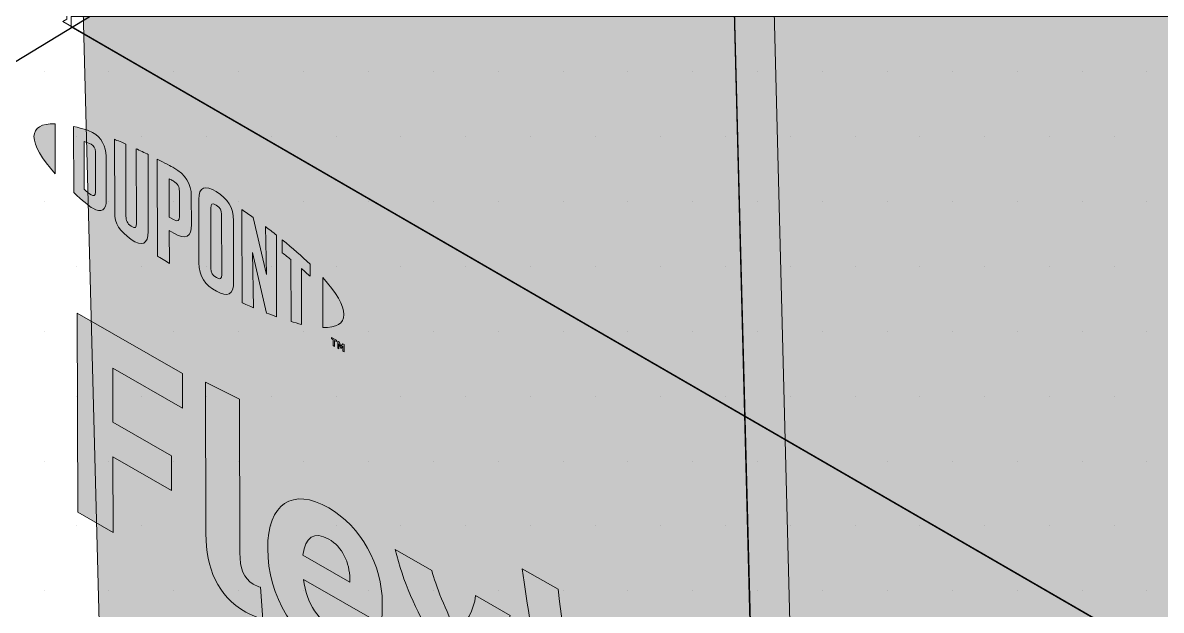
# Model space of a CAD drawing. Extents: x -1328 to 5679, y -4611 to 1603.
# Drawn here: x 753.29 to 776.98, y 944.32 to 956.55 of the extents above; entities that cross this region are included whole.
import ezdxf

# ---------------------------------------------------------------- set-up
doc = ezdxf.new("R2010")
doc.units = 0
doc.header["$MEASUREMENT"] = 0
doc.linetypes.add('AI-Linetype-52', pattern=[15, 9, -6])
for name, color, linetype, lineweight in [('.ATI-HATCH', 7, 'Continuous', 0), ('G-ANNO-TTLB', 7, 'Continuous', 0), ('TYVEK', 7, 'Continuous', 0)]:
    doc.layers.add(name, color=color, linetype=linetype, lineweight=lineweight)

# ---------------------------------------------------------------- blocks, each defined once
blk = doc.blocks.new('Block_94')
at = {"layer": 'TYVEK', "true_color": 0x003b71, "transparency": 33554687}
h = blk.add_hatch(color=156, dxfattribs=at)
h.dxf.hatch_style = 2
edge = h.paths.add_edge_path()
edge.add_spline(control_points=[(754.432, 946.363), (754.432, 946.363), (754.422, 950.504), (754.422, 950.504), (754.422, 950.504), (756.608, 949.249), (756.608, 949.249), (756.608, 949.249), (756.61, 948.528), (756.61, 948.528), (756.61, 948.528), (755.158, 949.361), (755.158, 949.361), (755.158, 949.361), (755.16, 948.237), (755.16, 948.237), (755.16, 948.237), (756.381, 947.536), (756.381, 947.536), (756.381, 947.536), (756.383, 946.815), (756.383, 946.815), (756.383, 946.815), (755.162, 947.516), (755.162, 947.516), (755.162, 947.516), (755.166, 945.942), (755.166, 945.942), (755.166, 945.942), (754.432, 946.363), (754.432, 946.363)], knot_values=[0, 0, 0, 0, 1, 1, 1, 2, 2, 2, 3, 3, 3, 4, 4, 4, 5, 5, 5, 6, 6, 6, 7, 7, 7, 8, 8, 8, 9, 9, 9, 10, 10, 10, 10], degree=3, periodic=0)
h = blk.add_hatch(color=156, dxfattribs=at)
h.dxf.hatch_style = 2
edge = h.paths.add_edge_path()
edge.add_spline(control_points=[(757.805, 945.52), (757.806, 945.2), (757.878, 944.987), (758.084, 944.87), (758.135, 944.84), (758.186, 944.817), (758.232, 944.802), (758.232, 944.802), (758.285, 944.128), (758.285, 944.128), (758.188, 944.16), (758.029, 944.228), (757.926, 944.287), (757.336, 944.625), (757.099, 945.204), (757.097, 945.914), (757.097, 945.914), (757.09, 949.073), (757.09, 949.073), (757.09, 949.073), (757.798, 948.714), (757.798, 948.714), (757.798, 948.714), (757.805, 945.52), (757.805, 945.52)], knot_values=[0, 0, 0, 0, 1, 1, 1, 2, 2, 2, 3, 3, 3, 4, 4, 4, 5, 5, 5, 6, 6, 6, 7, 7, 7, 8, 8, 8, 8], degree=3, periodic=0)
h = blk.add_hatch(color=156, dxfattribs=at)
h.dxf.hatch_style = 2
edge = h.paths.add_edge_path()
edge.add_spline(control_points=[(759.117, 945.47), (759.117, 945.47), (760.092, 944.91), (760.092, 944.91), (760.092, 944.91), (760.092, 944.981), (760.092, 944.981), (760.091, 945.312), (759.936, 945.643), (759.654, 945.805), (759.357, 945.976), (759.162, 945.845), (759.117, 945.47)], knot_values=[0, 0, 0, 0, 1, 1, 1, 2, 2, 2, 3, 3, 3, 4, 4, 4, 4], degree=3, periodic=0)
edge = h.paths.add_edge_path()
edge.add_spline(control_points=[(760.676, 942.909), (760.45, 942.92), (760.117, 943.029), (759.778, 943.223), (758.952, 943.697), (758.386, 944.625), (758.384, 945.607), (758.382, 946.547), (758.898, 946.889), (759.653, 946.456), (760.325, 946.07), (760.767, 945.267), (760.769, 944.474), (760.769, 944.296), (760.76, 944.149), (760.75, 944.036), (760.75, 944.036), (759.128, 944.967), (759.128, 944.967), (759.196, 944.455), (759.438, 944.104), (759.848, 943.868), (760.1, 943.724), (760.341, 943.651), (760.561, 943.63), (760.561, 943.63), (760.676, 942.909), (760.676, 942.909)], knot_values=[0, 0, 0, 0, 1, 1, 1, 2, 2, 2, 3, 3, 3, 4, 4, 4, 5, 5, 5, 6, 6, 6, 7, 7, 7, 8, 8, 8, 9, 9, 9, 9], degree=3, periodic=0)
h = blk.add_hatch(color=156, dxfattribs=at)
h.dxf.hatch_style = 2
edge = h.paths.add_edge_path()
edge.add_spline(control_points=[(761.816, 943.707), (761.471, 944.343), (761.198, 944.907), (761.038, 945.59), (761.038, 945.59), (761.802, 945.151), (761.802, 945.151), (761.87, 944.846), (762.096, 944.314), (762.323, 943.848), (762.512, 944.064), (762.675, 944.319), (762.71, 944.63), (762.71, 944.63), (763.428, 944.217), (763.428, 944.217), (763.297, 943.679), (763.072, 943.376), (762.688, 943.142), (763.059, 942.45), (763.311, 941.892), (763.523, 941.144), (763.523, 941.144), (762.759, 941.583), (762.759, 941.583), (762.65, 941.976), (762.393, 942.567), (762.176, 943.016), (761.982, 942.803), (761.798, 942.554), (761.727, 942.175), (761.727, 942.175), (761.04, 942.57), (761.04, 942.57), (761.167, 943.111), (761.407, 943.446), (761.816, 943.707)], knot_values=[0, 0, 0, 0, 1, 1, 1, 2, 2, 2, 3, 3, 3, 4, 4, 4, 5, 5, 5, 6, 6, 6, 7, 7, 7, 8, 8, 8, 9, 9, 9, 10, 10, 10, 11, 11, 11, 12, 12, 12, 12], degree=3, periodic=0)
h = blk.add_hatch(color=156, dxfattribs=at)
h.dxf.hatch_style = 2
edge = h.paths.add_edge_path()
edge.add_spline(control_points=[(767.817, 942.814), (767.817, 942.814), (768.566, 942.384), (768.566, 942.384), (768.375, 941.118), (768.04, 939.685), (767.607, 938.8), (767.607, 938.8), (766.801, 939.262), (766.801, 939.262), (766.548, 940.146), (766.32, 941.145), (766.128, 942.224), (765.935, 941.366), (765.717, 940.623), (765.462, 940.031), (765.462, 940.031), (764.657, 940.493), (764.657, 940.493), (764.244, 941.865), (763.875, 943.701), (763.682, 945.188), (763.682, 945.188), (764.426, 944.761), (764.426, 944.761), (764.588, 943.421), (764.879, 941.854), (765.091, 941.042), (765.31, 941.607), (765.65, 942.77), (765.796, 943.974), (765.796, 943.974), (766.453, 943.597), (766.453, 943.597), (766.61, 942.22), (766.946, 940.668), (767.174, 939.846), (767.377, 940.42), (767.666, 941.654), (767.817, 942.814)], knot_values=[0, 0, 0, 0, 1, 1, 1, 2, 2, 2, 3, 3, 3, 4, 4, 4, 5, 5, 5, 6, 6, 6, 7, 7, 7, 8, 8, 8, 9, 9, 9, 10, 10, 10, 11, 11, 11, 12, 12, 12, 13, 13, 13, 13], degree=3, periodic=0)
at = {"layer": 'TYVEK'}
for points, knots in [([(754.432, 946.363), (754.432, 946.363), (754.422, 950.504), (754.422, 950.504), (754.422, 950.504), (756.608, 949.249), (756.608, 949.249), (756.608, 949.249), (756.61, 948.528), (756.61, 948.528), (756.61, 948.528), (755.158, 949.361), (755.158, 949.361), (755.158, 949.361), (755.16, 948.237), (755.16, 948.237), (755.16, 948.237), (756.381, 947.536), (756.381, 947.536), (756.381, 947.536), (756.383, 946.815), (756.383, 946.815), (756.383, 946.815), (755.162, 947.516), (755.162, 947.516), (755.162, 947.516), (755.166, 945.942), (755.166, 945.942), (755.166, 945.942), (754.432, 946.363), (754.432, 946.363)], [0, 0, 0, 0, 1, 1, 1, 2, 2, 2, 3, 3, 3, 4, 4, 4, 5, 5, 5, 6, 6, 6, 7, 7, 7, 8, 8, 8, 9, 9, 9, 10, 10, 10, 10]), ([(757.805, 945.52), (757.806, 945.2), (757.878, 944.987), (758.084, 944.87), (758.135, 944.84), (758.186, 944.817), (758.232, 944.802), (758.232, 944.802), (758.285, 944.128), (758.285, 944.128), (758.188, 944.16), (758.029, 944.228), (757.926, 944.287), (757.336, 944.625), (757.099, 945.204), (757.097, 945.914), (757.097, 945.914), (757.09, 949.073), (757.09, 949.073), (757.09, 949.073), (757.798, 948.714), (757.798, 948.714), (757.798, 948.714), (757.805, 945.52), (757.805, 945.52)], [0, 0, 0, 0, 1, 1, 1, 2, 2, 2, 3, 3, 3, 4, 4, 4, 5, 5, 5, 6, 6, 6, 7, 7, 7, 8, 8, 8, 8]), ([(760.676, 942.909), (760.45, 942.92), (760.117, 943.029), (759.778, 943.223), (758.952, 943.697), (758.386, 944.625), (758.384, 945.607), (758.382, 946.547), (758.898, 946.889), (759.653, 946.456), (760.325, 946.07), (760.767, 945.267), (760.769, 944.474), (760.769, 944.296), (760.76, 944.149), (760.75, 944.036), (760.75, 944.036), (759.128, 944.967), (759.128, 944.967), (759.196, 944.455), (759.438, 944.104), (759.848, 943.868), (760.1, 943.724), (760.341, 943.651), (760.561, 943.63), (760.561, 943.63), (760.676, 942.909), (760.676, 942.909)], [0, 0, 0, 0, 1, 1, 1, 2, 2, 2, 3, 3, 3, 4, 4, 4, 5, 5, 5, 6, 6, 6, 7, 7, 7, 8, 8, 8, 9, 9, 9, 9]), ([(759.117, 945.47), (759.117, 945.47), (760.092, 944.91), (760.092, 944.91), (760.092, 944.91), (760.092, 944.981), (760.092, 944.981), (760.091, 945.312), (759.936, 945.643), (759.654, 945.805), (759.357, 945.976), (759.162, 945.845), (759.117, 945.47)], [0, 0, 0, 0, 1, 1, 1, 2, 2, 2, 3, 3, 3, 4, 4, 4, 4]), ([(761.816, 943.707), (761.471, 944.343), (761.198, 944.907), (761.038, 945.59), (761.038, 945.59), (761.802, 945.151), (761.802, 945.151), (761.87, 944.846), (762.096, 944.314), (762.323, 943.848), (762.512, 944.064), (762.675, 944.319), (762.71, 944.63), (762.71, 944.63), (763.428, 944.217), (763.428, 944.217), (763.297, 943.679), (763.072, 943.376), (762.688, 943.142), (763.059, 942.45), (763.311, 941.892), (763.523, 941.144), (763.523, 941.144), (762.759, 941.583), (762.759, 941.583), (762.65, 941.976), (762.393, 942.567), (762.176, 943.016), (761.982, 942.803), (761.798, 942.554), (761.727, 942.175), (761.727, 942.175), (761.04, 942.57), (761.04, 942.57), (761.167, 943.111), (761.407, 943.446), (761.816, 943.707)], [0, 0, 0, 0, 1, 1, 1, 2, 2, 2, 3, 3, 3, 4, 4, 4, 5, 5, 5, 6, 6, 6, 7, 7, 7, 8, 8, 8, 9, 9, 9, 10, 10, 10, 11, 11, 11, 12, 12, 12, 12]), ([(767.817, 942.814), (767.817, 942.814), (768.566, 942.384), (768.566, 942.384), (768.375, 941.118), (768.04, 939.685), (767.607, 938.8), (767.607, 938.8), (766.801, 939.262), (766.801, 939.262), (766.548, 940.146), (766.32, 941.145), (766.128, 942.224), (765.935, 941.366), (765.717, 940.623), (765.462, 940.031), (765.462, 940.031), (764.657, 940.493), (764.657, 940.493), (764.244, 941.865), (763.875, 943.701), (763.682, 945.188), (763.682, 945.188), (764.426, 944.761), (764.426, 944.761), (764.588, 943.421), (764.879, 941.854), (765.091, 941.042), (765.31, 941.607), (765.65, 942.77), (765.796, 943.974), (765.796, 943.974), (766.453, 943.597), (766.453, 943.597), (766.61, 942.22), (766.946, 940.668), (767.174, 939.846), (767.377, 940.42), (767.666, 941.654), (767.817, 942.814)], [0, 0, 0, 0, 1, 1, 1, 2, 2, 2, 3, 3, 3, 4, 4, 4, 5, 5, 5, 6, 6, 6, 7, 7, 7, 8, 8, 8, 9, 9, 9, 10, 10, 10, 11, 11, 11, 12, 12, 12, 13, 13, 13, 13])]:
    blk.add_open_spline(points, degree=3, knots=knots, dxfattribs=at)
blk = doc.blocks.new('Block_95')
at = {"layer": 'TYVEK', "true_color": 0x003b71, "transparency": 33554687}
h = blk.add_hatch(color=156, dxfattribs=at)
h.dxf.hatch_style = 2
edge = h.paths.add_edge_path()
edge.add_spline(control_points=[(753.52, 954.182), (753.52, 953.992), (753.681, 953.722), (753.961, 953.408), (753.961, 953.408), (753.959, 954.448), (753.959, 954.448), (753.679, 954.456), (753.52, 954.371), (753.52, 954.182)], knot_values=[0, 0, 0, 0, 1, 1, 1, 2, 2, 2, 3, 3, 3, 3], degree=3, periodic=0)
h = blk.add_hatch(color=156, dxfattribs=at)
h.dxf.hatch_style = 2
edge = h.paths.add_edge_path()
edge.add_spline(control_points=[(754.801, 953.023), (754.801, 952.943), (754.76, 952.94), (754.71, 952.969), (754.672, 952.991), (754.612, 953.041), (754.563, 953.085), (754.563, 953.085), (754.561, 954.079), (754.561, 954.079), (754.609, 954.065), (754.669, 954.047), (754.708, 954.025), (754.757, 953.997), (754.799, 953.946), (754.799, 953.867), (754.799, 953.867), (754.801, 953.023), (754.801, 953.023)], knot_values=[0, 0, 0, 0, 1, 1, 1, 2, 2, 2, 3, 3, 3, 4, 4, 4, 5, 5, 5, 6, 6, 6, 6], degree=3, periodic=0)
edge = h.paths.add_edge_path()
edge.add_spline(control_points=[(754.74, 954.266), (754.662, 954.311), (754.549, 954.349), (754.345, 954.394), (754.345, 954.394), (754.349, 953.016), (754.349, 953.016), (754.528, 952.85), (754.665, 952.735), (754.743, 952.69), (754.924, 952.587), (755.025, 952.655), (755.024, 952.859), (755.024, 952.859), (755.022, 953.774), (755.022, 953.774), (755.021, 953.978), (754.92, 954.163), (754.74, 954.266)], knot_values=[0, 0, 0, 0, 1, 1, 1, 2, 2, 2, 3, 3, 3, 4, 4, 4, 5, 5, 5, 6, 6, 6, 6], degree=3, periodic=0)
h = blk.add_hatch(color=156, dxfattribs=at)
h.dxf.hatch_style = 2
edge = h.paths.add_edge_path()
edge.add_spline(control_points=[(755.652, 952.373), (755.652, 952.293), (755.628, 952.256), (755.542, 952.318), (755.457, 952.378), (755.434, 952.433), (755.434, 952.527), (755.434, 952.527), (755.43, 954.027), (755.43, 954.027), (755.374, 954.052), (755.249, 954.104), (755.195, 954.126), (755.195, 954.126), (755.199, 952.61), (755.199, 952.61), (755.199, 952.367), (755.301, 952.215), (755.543, 952.044), (755.764, 951.888), (755.898, 951.939), (755.898, 952.208), (755.898, 952.208), (755.894, 953.81), (755.894, 953.81), (755.848, 953.834), (755.697, 953.906), (755.648, 953.928), (755.648, 953.928), (755.652, 952.373), (755.652, 952.373)], knot_values=[0, 0, 0, 0, 1, 1, 1, 2, 2, 2, 3, 3, 3, 4, 4, 4, 5, 5, 5, 6, 6, 6, 7, 7, 7, 8, 8, 8, 9, 9, 9, 10, 10, 10, 10], degree=3, periodic=0)
h = blk.add_hatch(color=156, dxfattribs=at)
h.dxf.hatch_style = 2
edge = h.paths.add_edge_path()
edge.add_spline(control_points=[(756.547, 952.517), (756.547, 952.43), (756.521, 952.401), (756.421, 952.458), (756.421, 952.458), (756.334, 952.508), (756.334, 952.508), (756.334, 952.508), (756.332, 953.304), (756.332, 953.304), (756.371, 953.284), (756.391, 953.273), (756.414, 953.26), (756.522, 953.198), (756.545, 953.138), (756.545, 953.049), (756.545, 953.049), (756.547, 952.517), (756.547, 952.517)], knot_values=[0, 0, 0, 0, 1, 1, 1, 2, 2, 2, 3, 3, 3, 4, 4, 4, 5, 5, 5, 6, 6, 6, 6], degree=3, periodic=0)
edge = h.paths.add_edge_path()
edge.add_spline(control_points=[(756.428, 953.534), (756.385, 953.558), (756.229, 953.641), (756.086, 953.714), (756.086, 953.714), (756.091, 951.696), (756.091, 951.696), (756.139, 951.665), (756.268, 951.584), (756.337, 951.542), (756.337, 951.542), (756.335, 952.227), (756.335, 952.227), (756.335, 952.227), (756.431, 952.172), (756.431, 952.172), (756.689, 952.025), (756.796, 952.097), (756.795, 952.353), (756.795, 952.353), (756.794, 952.948), (756.794, 952.948), (756.793, 953.199), (756.672, 953.393), (756.428, 953.534)], knot_values=[0, 0, 0, 0, 1, 1, 1, 2, 2, 2, 3, 3, 3, 4, 4, 4, 5, 5, 5, 6, 6, 6, 7, 7, 7, 8, 8, 8, 8], degree=3, periodic=0)
h = blk.add_hatch(color=156, dxfattribs=at)
h.dxf.hatch_style = 2
edge = h.paths.add_edge_path()
edge.add_spline(control_points=[(757.427, 951.308), (757.427, 951.228), (757.404, 951.2), (757.317, 951.247), (757.227, 951.296), (757.203, 951.354), (757.203, 951.437), (757.203, 951.437), (757.2, 952.695), (757.2, 952.695), (757.199, 952.778), (757.224, 952.809), (757.313, 952.755), (757.4, 952.702), (757.423, 952.646), (757.424, 952.566), (757.424, 952.566), (757.427, 951.308), (757.427, 951.308)], knot_values=[0, 0, 0, 0, 1, 1, 1, 2, 2, 2, 3, 3, 3, 4, 4, 4, 5, 5, 5, 6, 6, 6, 6], degree=3, periodic=0)
edge = h.paths.add_edge_path()
edge.add_spline(control_points=[(757.313, 953.037), (757.085, 953.18), (756.949, 953.142), (756.95, 952.877), (756.95, 952.877), (756.953, 951.556), (756.953, 951.556), (756.954, 951.276), (757.077, 951.09), (757.318, 950.964), (757.553, 950.84), (757.676, 950.873), (757.675, 951.171), (757.675, 951.171), (757.672, 952.432), (757.672, 952.432), (757.671, 952.716), (757.56, 952.881), (757.313, 953.037)], knot_values=[0, 0, 0, 0, 1, 1, 1, 2, 2, 2, 3, 3, 3, 4, 4, 4, 5, 5, 5, 6, 6, 6, 6], degree=3, periodic=0)
h = blk.add_hatch(color=156, dxfattribs=at)
h.dxf.hatch_style = 2
edge = h.paths.add_edge_path()
edge.add_spline(control_points=[(758.356, 951.315), (758.356, 951.315), (758.081, 952.498), (758.081, 952.498), (758.007, 952.552), (757.917, 952.615), (757.848, 952.662), (757.848, 952.662), (757.853, 950.725), (757.853, 950.725), (757.901, 950.702), (758.025, 950.647), (758.089, 950.62), (758.089, 950.62), (758.067, 951.773), (758.067, 951.773), (758.067, 951.773), (758.358, 950.51), (758.358, 950.51), (758.42, 950.486), (758.509, 950.453), (758.568, 950.432), (758.568, 950.432), (758.564, 952.134), (758.564, 952.134), (758.503, 952.183), (758.391, 952.269), (758.337, 952.309), (758.337, 952.309), (758.356, 951.315), (758.356, 951.315)], knot_values=[0, 0, 0, 0, 1, 1, 1, 2, 2, 2, 3, 3, 3, 4, 4, 4, 5, 5, 5, 6, 6, 6, 7, 7, 7, 8, 8, 8, 9, 9, 9, 10, 10, 10, 10], degree=3, periodic=0)
h = blk.add_hatch(color=156, dxfattribs=at)
h.dxf.hatch_style = 2
edge = h.paths.add_edge_path()
edge.add_spline(control_points=[(758.686, 951.766), (758.747, 951.719), (758.807, 951.67), (758.866, 951.622), (758.866, 951.622), (758.869, 950.334), (758.869, 950.334), (758.923, 950.318), (759.022, 950.29), (759.089, 950.275), (759.089, 950.275), (759.086, 951.435), (759.086, 951.435), (759.15, 951.379), (759.21, 951.325), (759.266, 951.275), (759.266, 951.275), (759.265, 951.524), (759.265, 951.524), (759.091, 951.693), (758.904, 951.858), (758.686, 952.035), (758.686, 952.035), (758.686, 951.766), (758.686, 951.766)], knot_values=[0, 0, 0, 0, 1, 1, 1, 2, 2, 2, 3, 3, 3, 4, 4, 4, 5, 5, 5, 6, 6, 6, 7, 7, 7, 8, 8, 8, 8], degree=3, periodic=0)
h = blk.add_hatch(color=156, dxfattribs=at)
h.dxf.hatch_style = 2
edge = h.paths.add_edge_path()
edge.add_spline(control_points=[(759.971, 950.479), (759.972, 950.288), (759.811, 950.202), (759.532, 950.21), (759.532, 950.21), (759.529, 951.25), (759.529, 951.25), (759.81, 950.937), (759.971, 950.668), (759.971, 950.479)], knot_values=[0, 0, 0, 0, 1, 1, 1, 2, 2, 2, 3, 3, 3, 3], degree=3, periodic=0)
h = blk.add_hatch(color=156, dxfattribs=at)
h.dxf.hatch_style = 2
edge = h.paths.add_edge_path()
edge.add_spline(control_points=[(759.842, 949.928), (759.842, 949.928), (759.868, 949.913), (759.868, 949.913), (759.868, 949.913), (759.908, 949.819), (759.908, 949.819), (759.908, 949.819), (759.947, 949.868), (759.947, 949.868), (759.947, 949.868), (759.973, 949.853), (759.973, 949.853), (759.973, 949.853), (759.973, 949.703), (759.973, 949.703), (759.973, 949.703), (759.949, 949.717), (759.949, 949.717), (759.949, 949.717), (759.949, 949.824), (759.949, 949.824), (759.949, 949.824), (759.909, 949.775), (759.909, 949.775), (759.909, 949.775), (759.906, 949.776), (759.906, 949.776), (759.906, 949.776), (759.866, 949.871), (759.866, 949.871), (759.866, 949.871), (759.866, 949.764), (759.866, 949.764), (759.866, 949.764), (759.842, 949.778), (759.842, 949.778), (759.842, 949.778), (759.842, 949.928), (759.842, 949.928)], knot_values=[0, 0, 0, 0, 1, 1, 1, 2, 2, 2, 3, 3, 3, 4, 4, 4, 5, 5, 5, 6, 6, 6, 7, 7, 7, 8, 8, 8, 9, 9, 9, 10, 10, 10, 11, 11, 11, 12, 12, 12, 13, 13, 13, 13], degree=3, periodic=0)
edge = h.paths.add_edge_path()
edge.add_spline(control_points=[(759.749, 949.955), (759.749, 949.955), (759.709, 949.978), (759.709, 949.978), (759.709, 949.978), (759.709, 950.004), (759.709, 950.004), (759.709, 950.004), (759.814, 949.944), (759.814, 949.944), (759.814, 949.944), (759.814, 949.918), (759.814, 949.918), (759.814, 949.918), (759.774, 949.941), (759.774, 949.941), (759.774, 949.941), (759.774, 949.817), (759.774, 949.817), (759.774, 949.817), (759.749, 949.832), (759.749, 949.832), (759.749, 949.832), (759.749, 949.955), (759.749, 949.955)], knot_values=[0, 0, 0, 0, 1, 1, 1, 2, 2, 2, 3, 3, 3, 4, 4, 4, 5, 5, 5, 6, 6, 6, 7, 7, 7, 8, 8, 8, 8], degree=3, periodic=0)
at = {"layer": 'TYVEK'}
for points, knots in [([(753.52, 954.182), (753.52, 953.992), (753.681, 953.722), (753.961, 953.408), (753.961, 953.408), (753.959, 954.448), (753.959, 954.448), (753.679, 954.456), (753.52, 954.371), (753.52, 954.182)], [0, 0, 0, 0, 1, 1, 1, 2, 2, 2, 3, 3, 3, 3]), ([(754.74, 954.266), (754.662, 954.311), (754.549, 954.349), (754.345, 954.394), (754.345, 954.394), (754.349, 953.016), (754.349, 953.016), (754.528, 952.85), (754.665, 952.735), (754.743, 952.69), (754.924, 952.587), (755.025, 952.655), (755.024, 952.859), (755.024, 952.859), (755.022, 953.774), (755.022, 953.774), (755.021, 953.978), (754.92, 954.163), (754.74, 954.266)], [0, 0, 0, 0, 1, 1, 1, 2, 2, 2, 3, 3, 3, 4, 4, 4, 5, 5, 5, 6, 6, 6, 6]), ([(754.801, 953.023), (754.801, 952.943), (754.76, 952.94), (754.71, 952.969), (754.672, 952.991), (754.612, 953.041), (754.563, 953.085), (754.563, 953.085), (754.561, 954.079), (754.561, 954.079), (754.609, 954.065), (754.669, 954.047), (754.708, 954.025), (754.757, 953.997), (754.799, 953.946), (754.799, 953.867), (754.799, 953.867), (754.801, 953.023), (754.801, 953.023)], [0, 0, 0, 0, 1, 1, 1, 2, 2, 2, 3, 3, 3, 4, 4, 4, 5, 5, 5, 6, 6, 6, 6]), ([(755.652, 952.373), (755.652, 952.293), (755.628, 952.256), (755.542, 952.318), (755.457, 952.378), (755.434, 952.433), (755.434, 952.527), (755.434, 952.527), (755.43, 954.027), (755.43, 954.027), (755.374, 954.052), (755.249, 954.104), (755.195, 954.126), (755.195, 954.126), (755.199, 952.61), (755.199, 952.61), (755.199, 952.367), (755.301, 952.215), (755.543, 952.044), (755.764, 951.888), (755.898, 951.939), (755.898, 952.208), (755.898, 952.208), (755.894, 953.81), (755.894, 953.81), (755.848, 953.834), (755.697, 953.906), (755.648, 953.928), (755.648, 953.928), (755.652, 952.373), (755.652, 952.373)], [0, 0, 0, 0, 1, 1, 1, 2, 2, 2, 3, 3, 3, 4, 4, 4, 5, 5, 5, 6, 6, 6, 7, 7, 7, 8, 8, 8, 9, 9, 9, 10, 10, 10, 10]), ([(756.428, 953.534), (756.385, 953.558), (756.229, 953.641), (756.086, 953.714), (756.086, 953.714), (756.091, 951.696), (756.091, 951.696), (756.139, 951.665), (756.268, 951.584), (756.337, 951.542), (756.337, 951.542), (756.335, 952.227), (756.335, 952.227), (756.335, 952.227), (756.431, 952.172), (756.431, 952.172), (756.689, 952.025), (756.796, 952.097), (756.795, 952.353), (756.795, 952.353), (756.794, 952.948), (756.794, 952.948), (756.793, 953.199), (756.672, 953.393), (756.428, 953.534)], [0, 0, 0, 0, 1, 1, 1, 2, 2, 2, 3, 3, 3, 4, 4, 4, 5, 5, 5, 6, 6, 6, 7, 7, 7, 8, 8, 8, 8]), ([(756.547, 952.517), (756.547, 952.43), (756.521, 952.401), (756.421, 952.458), (756.421, 952.458), (756.334, 952.508), (756.334, 952.508), (756.334, 952.508), (756.332, 953.304), (756.332, 953.304), (756.371, 953.284), (756.391, 953.273), (756.414, 953.26), (756.522, 953.198), (756.545, 953.138), (756.545, 953.049), (756.545, 953.049), (756.547, 952.517), (756.547, 952.517)], [0, 0, 0, 0, 1, 1, 1, 2, 2, 2, 3, 3, 3, 4, 4, 4, 5, 5, 5, 6, 6, 6, 6]), ([(757.313, 953.037), (757.085, 953.18), (756.949, 953.142), (756.95, 952.877), (756.95, 952.877), (756.953, 951.556), (756.953, 951.556), (756.954, 951.276), (757.077, 951.09), (757.318, 950.964), (757.553, 950.84), (757.676, 950.873), (757.675, 951.171), (757.675, 951.171), (757.672, 952.432), (757.672, 952.432), (757.671, 952.716), (757.56, 952.881), (757.313, 953.037)], [0, 0, 0, 0, 1, 1, 1, 2, 2, 2, 3, 3, 3, 4, 4, 4, 5, 5, 5, 6, 6, 6, 6]), ([(757.427, 951.308), (757.427, 951.228), (757.404, 951.2), (757.317, 951.247), (757.227, 951.296), (757.203, 951.354), (757.203, 951.437), (757.203, 951.437), (757.2, 952.695), (757.2, 952.695), (757.199, 952.778), (757.224, 952.809), (757.313, 952.755), (757.4, 952.702), (757.423, 952.646), (757.424, 952.566), (757.424, 952.566), (757.427, 951.308), (757.427, 951.308)], [0, 0, 0, 0, 1, 1, 1, 2, 2, 2, 3, 3, 3, 4, 4, 4, 5, 5, 5, 6, 6, 6, 6]), ([(758.356, 951.315), (758.356, 951.315), (758.081, 952.498), (758.081, 952.498), (758.007, 952.552), (757.917, 952.615), (757.848, 952.662), (757.848, 952.662), (757.853, 950.725), (757.853, 950.725), (757.901, 950.702), (758.025, 950.647), (758.089, 950.62), (758.089, 950.62), (758.067, 951.773), (758.067, 951.773), (758.067, 951.773), (758.358, 950.51), (758.358, 950.51), (758.42, 950.486), (758.509, 950.453), (758.568, 950.432), (758.568, 950.432), (758.564, 952.134), (758.564, 952.134), (758.503, 952.183), (758.391, 952.269), (758.337, 952.309), (758.337, 952.309), (758.356, 951.315), (758.356, 951.315)], [0, 0, 0, 0, 1, 1, 1, 2, 2, 2, 3, 3, 3, 4, 4, 4, 5, 5, 5, 6, 6, 6, 7, 7, 7, 8, 8, 8, 9, 9, 9, 10, 10, 10, 10]), ([(758.686, 951.766), (758.747, 951.719), (758.807, 951.67), (758.866, 951.622), (758.866, 951.622), (758.869, 950.334), (758.869, 950.334), (758.923, 950.318), (759.022, 950.29), (759.089, 950.275), (759.089, 950.275), (759.086, 951.435), (759.086, 951.435), (759.15, 951.379), (759.21, 951.325), (759.266, 951.275), (759.266, 951.275), (759.265, 951.524), (759.265, 951.524), (759.091, 951.693), (758.904, 951.858), (758.686, 952.035), (758.686, 952.035), (758.686, 951.766), (758.686, 951.766)], [0, 0, 0, 0, 1, 1, 1, 2, 2, 2, 3, 3, 3, 4, 4, 4, 5, 5, 5, 6, 6, 6, 7, 7, 7, 8, 8, 8, 8]), ([(759.971, 950.479), (759.972, 950.288), (759.811, 950.202), (759.532, 950.21), (759.532, 950.21), (759.529, 951.25), (759.529, 951.25), (759.81, 950.937), (759.971, 950.668), (759.971, 950.479)], [0, 0, 0, 0, 1, 1, 1, 2, 2, 2, 3, 3, 3, 3]), ([(759.749, 949.955), (759.749, 949.955), (759.709, 949.978), (759.709, 949.978), (759.709, 949.978), (759.709, 950.004), (759.709, 950.004), (759.709, 950.004), (759.814, 949.944), (759.814, 949.944), (759.814, 949.944), (759.814, 949.918), (759.814, 949.918), (759.814, 949.918), (759.774, 949.941), (759.774, 949.941), (759.774, 949.941), (759.774, 949.817), (759.774, 949.817), (759.774, 949.817), (759.749, 949.832), (759.749, 949.832), (759.749, 949.832), (759.749, 949.955), (759.749, 949.955)], [0, 0, 0, 0, 1, 1, 1, 2, 2, 2, 3, 3, 3, 4, 4, 4, 5, 5, 5, 6, 6, 6, 7, 7, 7, 8, 8, 8, 8]), ([(759.842, 949.928), (759.842, 949.928), (759.868, 949.913), (759.868, 949.913), (759.868, 949.913), (759.908, 949.819), (759.908, 949.819), (759.908, 949.819), (759.947, 949.868), (759.947, 949.868), (759.947, 949.868), (759.973, 949.853), (759.973, 949.853), (759.973, 949.853), (759.973, 949.703), (759.973, 949.703), (759.973, 949.703), (759.949, 949.717), (759.949, 949.717), (759.949, 949.717), (759.949, 949.824), (759.949, 949.824), (759.949, 949.824), (759.909, 949.775), (759.909, 949.775), (759.909, 949.775), (759.906, 949.776), (759.906, 949.776), (759.906, 949.776), (759.866, 949.871), (759.866, 949.871), (759.866, 949.871), (759.866, 949.764), (759.866, 949.764), (759.866, 949.764), (759.842, 949.778), (759.842, 949.778), (759.842, 949.778), (759.842, 949.928), (759.842, 949.928)], [0, 0, 0, 0, 1, 1, 1, 2, 2, 2, 3, 3, 3, 4, 4, 4, 5, 5, 5, 6, 6, 6, 7, 7, 7, 8, 8, 8, 9, 9, 9, 10, 10, 10, 11, 11, 11, 12, 12, 12, 13, 13, 13, 13])]:
    blk.add_open_spline(points, degree=3, knots=knots, dxfattribs=at)
blk = doc.blocks.new('Block_93')
at = {"layer": 'TYVEK'}
for name in ['Block_95', 'Block_94']:
    blk.add_blockref(name, (0, 0), dxfattribs=at)
blk = doc.blocks.new('Block_249')
at = {"layer": '.ATI-HATCH'}
for points, knots in [([(781.09, 915.183), (781.09, 915.183), (809.864, 898.538), (809.864, 898.538), (809.864, 898.538), (835.933, 883.458), (835.933, 883.458), (844.539, 878.479), (855.552, 881.42), (860.53, 890.026), (862.115, 892.766), (862.95, 895.875), (862.95, 899.041), (862.95, 899.041), (862.95, 932.47), (862.95, 932.47), (862.95, 932.47), (836.886, 947.394), (836.886, 947.394), (836.886, 947.394), (836.886, 947.382), (836.886, 947.382), (836.886, 947.382), (836.886, 908.698), (836.886, 908.698), (836.886, 908.698), (809.864, 924.33), (809.864, 924.33), (809.864, 924.33), (754.117, 956.579), (754.117, 956.579), (754.117, 956.579), (754.202, 956.627), (754.202, 956.627), (754.202, 956.627), (754.202, 984.85), (754.202, 984.85), (754.202, 984.85), (731.804, 997.691), (731.804, 997.691), (731.804, 997.691), (731.804, 954.078), (731.804, 954.078), (731.804, 947.652), (735.23, 941.713), (740.792, 938.495), (740.792, 938.495), (781.09, 915.183), (781.09, 915.183)], [0, 0, 0, 0, 1, 1, 1, 2, 2, 2, 3, 3, 3, 4, 4, 4, 5, 5, 5, 6, 6, 6, 7, 7, 7, 8, 8, 8, 9, 9, 9, 10, 10, 10, 11, 11, 11, 12, 12, 12, 13, 13, 13, 14, 14, 14, 15, 15, 15, 16, 16, 16, 16]), ([(809.864, 924.33), (809.864, 924.33), (836.836, 908.727), (836.836, 908.727), (836.836, 908.727), (836.832, 910.68), (836.832, 910.68), (836.832, 910.68), (836.886, 922.65), (836.886, 922.65), (836.886, 922.65), (778.063, 956.679), (778.063, 956.679), (778.063, 956.679), (754.294, 956.679), (754.294, 956.679), (754.294, 956.679), (754.294, 956.477), (754.294, 956.477), (754.294, 956.477), (809.864, 924.33), (809.864, 924.33)], [0, 0, 0, 0, 1, 1, 1, 2, 2, 2, 3, 3, 3, 4, 4, 4, 5, 5, 5, 6, 6, 6, 7, 7, 7, 7])]:
    blk.add_open_spline(points, degree=3, knots=knots, dxfattribs=at)
at = {"layer": '.ATI-HATCH', "color": 8, "lineweight": 0, "true_color": 0x808080}
for points in [[(753.729, 955.53), (753.729, 955.53), (753.729, 955.53), (753.729, 955.53)], [(755.079, 955.53), (755.079, 955.53), (755.079, 955.53), (755.079, 955.53)], [(756.429, 955.53), (756.429, 955.53), (756.429, 955.53), (756.429, 955.53)], [(757.779, 955.53), (757.779, 955.53), (757.779, 955.53), (757.779, 955.53)], [(759.129, 955.53), (759.129, 955.53), (759.129, 955.53), (759.129, 955.53)], [(760.48, 955.53), (760.48, 955.53), (760.48, 955.53), (760.48, 955.53)], [(761.83, 955.53), (761.83, 955.53), (761.83, 955.53), (761.83, 955.53)], [(763.18, 955.53), (763.18, 955.53), (763.18, 955.53), (763.18, 955.53)], [(764.53, 955.53), (764.53, 955.53), (764.53, 955.53), (764.53, 955.53)], [(765.88, 955.53), (765.88, 955.53), (765.88, 955.53), (765.88, 955.53)], [(767.231, 955.53), (767.231, 955.53), (767.231, 955.53), (767.231, 955.53)], [(768.581, 955.53), (768.581, 955.53), (768.581, 955.53), (768.581, 955.53)], [(769.931, 955.53), (769.931, 955.53), (769.931, 955.53), (769.931, 955.53)], [(771.281, 955.53), (771.281, 955.53), (771.281, 955.53), (771.281, 955.53)], [(772.631, 955.53), (772.631, 955.53), (772.631, 955.53), (772.631, 955.53)], [(773.982, 955.53), (773.982, 955.53), (773.982, 955.53), (773.982, 955.53)], [(775.332, 955.53), (775.332, 955.53), (775.332, 955.53), (775.332, 955.53)], [(776.682, 955.53), (776.682, 955.53), (776.682, 955.53), (776.682, 955.53)], [(754.404, 954.18), (754.404, 954.18), (754.404, 954.18), (754.404, 954.18)], [(755.754, 954.18), (755.754, 954.18), (755.754, 954.18), (755.754, 954.18)], [(757.104, 954.18), (757.104, 954.18), (757.104, 954.18), (757.104, 954.18)], [(758.454, 954.18), (758.454, 954.18), (758.454, 954.18), (758.454, 954.18)], [(759.805, 954.18), (759.805, 954.18), (759.805, 954.18), (759.805, 954.18)], [(761.155, 954.18), (761.155, 954.18), (761.155, 954.18), (761.155, 954.18)], [(762.505, 954.18), (762.505, 954.18), (762.505, 954.18), (762.505, 954.18)], [(763.855, 954.18), (763.855, 954.18), (763.855, 954.18), (763.855, 954.18)], [(765.205, 954.18), (765.205, 954.18), (765.205, 954.18), (765.205, 954.18)], [(766.556, 954.18), (766.556, 954.18), (766.556, 954.18), (766.556, 954.18)], [(767.906, 954.18), (767.906, 954.18), (767.906, 954.18), (767.906, 954.18)], [(769.256, 954.18), (769.256, 954.18), (769.256, 954.18), (769.256, 954.18)], [(770.606, 954.18), (770.606, 954.18), (770.606, 954.18), (770.606, 954.18)], [(771.956, 954.18), (771.956, 954.18), (771.956, 954.18), (771.956, 954.18)], [(773.306, 954.18), (773.306, 954.18), (773.306, 954.18), (773.306, 954.18)], [(774.657, 954.18), (774.657, 954.18), (774.657, 954.18), (774.657, 954.18)], [(776.007, 954.18), (776.007, 954.18), (776.007, 954.18), (776.007, 954.18)], [(753.729, 952.83), (753.729, 952.83), (753.729, 952.83), (753.729, 952.83)], [(755.079, 952.83), (755.079, 952.83), (755.079, 952.83), (755.079, 952.83)], [(756.429, 952.83), (756.429, 952.83), (756.429, 952.83), (756.429, 952.83)], [(757.779, 952.83), (757.779, 952.83), (757.779, 952.83), (757.779, 952.83)], [(759.129, 952.83), (759.129, 952.83), (759.129, 952.83), (759.129, 952.83)], [(760.48, 952.83), (760.48, 952.83), (760.48, 952.83), (760.48, 952.83)], [(761.83, 952.83), (761.83, 952.83), (761.83, 952.83), (761.83, 952.83)], [(763.18, 952.83), (763.18, 952.83), (763.18, 952.83), (763.18, 952.83)], [(764.53, 952.83), (764.53, 952.83), (764.53, 952.83), (764.53, 952.83)], [(765.88, 952.83), (765.88, 952.83), (765.88, 952.83), (765.88, 952.83)], [(767.231, 952.83), (767.231, 952.83), (767.231, 952.83), (767.231, 952.83)], [(768.581, 952.83), (768.581, 952.83), (768.581, 952.83), (768.581, 952.83)], [(769.931, 952.83), (769.931, 952.83), (769.931, 952.83), (769.931, 952.83)], [(771.281, 952.83), (771.281, 952.83), (771.281, 952.83), (771.281, 952.83)], [(772.631, 952.83), (772.631, 952.83), (772.631, 952.83), (772.631, 952.83)], [(773.982, 952.83), (773.982, 952.83), (773.982, 952.83), (773.982, 952.83)], [(775.332, 952.83), (775.332, 952.83), (775.332, 952.83), (775.332, 952.83)], [(776.682, 952.83), (776.682, 952.83), (776.682, 952.83), (776.682, 952.83)], [(754.404, 951.48), (754.404, 951.48), (754.404, 951.48), (754.404, 951.48)], [(755.754, 951.48), (755.754, 951.48), (755.754, 951.48), (755.754, 951.48)], [(757.104, 951.48), (757.104, 951.48), (757.104, 951.48), (757.104, 951.48)], [(758.454, 951.48), (758.454, 951.48), (758.454, 951.48), (758.454, 951.48)], [(759.805, 951.48), (759.805, 951.48), (759.805, 951.48), (759.805, 951.48)], [(761.155, 951.48), (761.155, 951.48), (761.155, 951.48), (761.155, 951.48)], [(762.505, 951.48), (762.505, 951.48), (762.505, 951.48), (762.505, 951.48)], [(763.855, 951.48), (763.855, 951.48), (763.855, 951.48), (763.855, 951.48)], [(765.205, 951.48), (765.205, 951.48), (765.205, 951.48), (765.205, 951.48)], [(766.556, 951.48), (766.556, 951.48), (766.556, 951.48), (766.556, 951.48)], [(767.906, 951.48), (767.906, 951.48), (767.906, 951.48), (767.906, 951.48)], [(769.256, 951.48), (769.256, 951.48), (769.256, 951.48), (769.256, 951.48)], [(770.606, 951.48), (770.606, 951.48), (770.606, 951.48), (770.606, 951.48)], [(771.956, 951.48), (771.956, 951.48), (771.956, 951.48), (771.956, 951.48)], [(773.306, 951.48), (773.306, 951.48), (773.306, 951.48), (773.306, 951.48)], [(774.657, 951.48), (774.657, 951.48), (774.657, 951.48), (774.657, 951.48)], [(776.007, 951.48), (776.007, 951.48), (776.007, 951.48), (776.007, 951.48)], [(753.729, 950.13), (753.729, 950.13), (753.729, 950.13), (753.729, 950.13)], [(755.079, 950.13), (755.079, 950.13), (755.079, 950.13), (755.079, 950.13)], [(756.429, 950.13), (756.429, 950.13), (756.429, 950.13), (756.429, 950.13)], [(757.779, 950.13), (757.779, 950.13), (757.779, 950.13), (757.779, 950.13)], [(759.129, 950.13), (759.129, 950.13), (759.129, 950.13), (759.129, 950.13)], [(760.48, 950.13), (760.48, 950.13), (760.48, 950.13), (760.48, 950.13)], [(761.83, 950.13), (761.83, 950.13), (761.83, 950.13), (761.83, 950.13)], [(763.18, 950.13), (763.18, 950.13), (763.18, 950.13), (763.18, 950.13)], [(764.53, 950.13), (764.53, 950.13), (764.53, 950.13), (764.53, 950.13)], [(765.88, 950.13), (765.88, 950.13), (765.88, 950.13), (765.88, 950.13)], [(767.231, 950.13), (767.231, 950.13), (767.231, 950.13), (767.231, 950.13)], [(768.581, 950.13), (768.581, 950.13), (768.581, 950.13), (768.581, 950.13)], [(769.931, 950.13), (769.931, 950.13), (769.931, 950.13), (769.931, 950.13)], [(771.281, 950.13), (771.281, 950.13), (771.281, 950.13), (771.281, 950.13)], [(772.631, 950.13), (772.631, 950.13), (772.631, 950.13), (772.631, 950.13)], [(773.982, 950.13), (773.982, 950.13), (773.982, 950.13), (773.982, 950.13)], [(775.332, 950.13), (775.332, 950.13), (775.332, 950.13), (775.332, 950.13)], [(776.682, 950.13), (776.682, 950.13), (776.682, 950.13), (776.682, 950.13)], [(754.404, 948.779), (754.404, 948.779), (754.404, 948.779), (754.404, 948.779)], [(755.754, 948.779), (755.754, 948.779), (755.754, 948.779), (755.754, 948.779)], [(757.104, 948.779), (757.104, 948.779), (757.104, 948.779), (757.104, 948.779)], [(758.454, 948.779), (758.454, 948.779), (758.454, 948.779), (758.454, 948.779)], [(759.805, 948.779), (759.805, 948.779), (759.805, 948.779), (759.805, 948.779)], [(761.155, 948.779), (761.155, 948.779), (761.155, 948.779), (761.155, 948.779)], [(762.505, 948.779), (762.505, 948.779), (762.505, 948.779), (762.505, 948.779)], [(763.855, 948.779), (763.855, 948.779), (763.855, 948.779), (763.855, 948.779)], [(765.205, 948.779), (765.205, 948.779), (765.205, 948.779), (765.205, 948.779)], [(766.556, 948.779), (766.556, 948.779), (766.556, 948.779), (766.556, 948.779)], [(767.906, 948.779), (767.906, 948.779), (767.906, 948.779), (767.906, 948.779)], [(769.256, 948.779), (769.256, 948.779), (769.256, 948.779), (769.256, 948.779)], [(770.606, 948.779), (770.606, 948.779), (770.606, 948.779), (770.606, 948.779)], [(771.956, 948.779), (771.956, 948.779), (771.956, 948.779), (771.956, 948.779)], [(773.306, 948.779), (773.306, 948.779), (773.306, 948.779), (773.306, 948.779)], [(774.657, 948.779), (774.657, 948.779), (774.657, 948.779), (774.657, 948.779)], [(776.007, 948.779), (776.007, 948.779), (776.007, 948.779), (776.007, 948.779)], [(753.729, 947.429), (753.729, 947.429), (753.729, 947.429), (753.729, 947.429)], [(755.079, 947.429), (755.079, 947.429), (755.079, 947.429), (755.079, 947.429)], [(756.429, 947.429), (756.429, 947.429), (756.429, 947.429), (756.429, 947.429)], [(757.779, 947.429), (757.779, 947.429), (757.779, 947.429), (757.779, 947.429)], [(759.129, 947.429), (759.129, 947.429), (759.129, 947.429), (759.129, 947.429)], [(760.48, 947.429), (760.48, 947.429), (760.48, 947.429), (760.48, 947.429)], [(761.83, 947.429), (761.83, 947.429), (761.83, 947.429), (761.83, 947.429)], [(763.18, 947.429), (763.18, 947.429), (763.18, 947.429), (763.18, 947.429)], [(764.53, 947.429), (764.53, 947.429), (764.53, 947.429), (764.53, 947.429)], [(765.88, 947.429), (765.88, 947.429), (765.88, 947.429), (765.88, 947.429)], [(767.231, 947.429), (767.231, 947.429), (767.231, 947.429), (767.231, 947.429)], [(768.581, 947.429), (768.581, 947.429), (768.581, 947.429), (768.581, 947.429)], [(769.931, 947.429), (769.931, 947.429), (769.931, 947.429), (769.931, 947.429)], [(771.281, 947.429), (771.281, 947.429), (771.281, 947.429), (771.281, 947.429)], [(772.631, 947.429), (772.631, 947.429), (772.631, 947.429), (772.631, 947.429)], [(773.982, 947.429), (773.982, 947.429), (773.982, 947.429), (773.982, 947.429)], [(775.332, 947.429), (775.332, 947.429), (775.332, 947.429), (775.332, 947.429)], [(776.682, 947.429), (776.682, 947.429), (776.682, 947.429), (776.682, 947.429)], [(754.404, 946.079), (754.404, 946.079), (754.404, 946.079), (754.404, 946.079)], [(755.754, 946.079), (755.754, 946.079), (755.754, 946.079), (755.754, 946.079)], [(757.104, 946.079), (757.104, 946.079), (757.104, 946.079), (757.104, 946.079)], [(758.454, 946.079), (758.454, 946.079), (758.454, 946.079), (758.454, 946.079)], [(759.805, 946.079), (759.805, 946.079), (759.805, 946.079), (759.805, 946.079)], [(761.155, 946.079), (761.155, 946.079), (761.155, 946.079), (761.155, 946.079)], [(762.505, 946.079), (762.505, 946.079), (762.505, 946.079), (762.505, 946.079)], [(763.855, 946.079), (763.855, 946.079), (763.855, 946.079), (763.855, 946.079)], [(765.205, 946.079), (765.205, 946.079), (765.205, 946.079), (765.205, 946.079)], [(766.556, 946.079), (766.556, 946.079), (766.556, 946.079), (766.556, 946.079)], [(767.906, 946.079), (767.906, 946.079), (767.906, 946.079), (767.906, 946.079)], [(769.256, 946.079), (769.256, 946.079), (769.256, 946.079), (769.256, 946.079)], [(770.606, 946.079), (770.606, 946.079), (770.606, 946.079), (770.606, 946.079)], [(771.956, 946.079), (771.956, 946.079), (771.956, 946.079), (771.956, 946.079)], [(773.306, 946.079), (773.306, 946.079), (773.306, 946.079), (773.306, 946.079)], [(774.657, 946.079), (774.657, 946.079), (774.657, 946.079), (774.657, 946.079)], [(776.007, 946.079), (776.007, 946.079), (776.007, 946.079), (776.007, 946.079)], [(753.729, 944.729), (753.729, 944.729), (753.729, 944.729), (753.729, 944.729)], [(755.079, 944.729), (755.079, 944.729), (755.079, 944.729), (755.079, 944.729)], [(756.429, 944.729), (756.429, 944.729), (756.429, 944.729), (756.429, 944.729)], [(757.779, 944.729), (757.779, 944.729), (757.779, 944.729), (757.779, 944.729)], [(759.129, 944.729), (759.129, 944.729), (759.129, 944.729), (759.129, 944.729)], [(760.48, 944.729), (760.48, 944.729), (760.48, 944.729), (760.48, 944.729)], [(761.83, 944.729), (761.83, 944.729), (761.83, 944.729), (761.83, 944.729)], [(763.18, 944.729), (763.18, 944.729), (763.18, 944.729), (763.18, 944.729)], [(764.53, 944.729), (764.53, 944.729), (764.53, 944.729), (764.53, 944.729)], [(765.88, 944.729), (765.88, 944.729), (765.88, 944.729), (765.88, 944.729)], [(767.231, 944.729), (767.231, 944.729), (767.231, 944.729), (767.231, 944.729)], [(768.581, 944.729), (768.581, 944.729), (768.581, 944.729), (768.581, 944.729)], [(769.931, 944.729), (769.931, 944.729), (769.931, 944.729), (769.931, 944.729)], [(771.281, 944.729), (771.281, 944.729), (771.281, 944.729), (771.281, 944.729)], [(772.631, 944.729), (772.631, 944.729), (772.631, 944.729), (772.631, 944.729)], [(773.982, 944.729), (773.982, 944.729), (773.982, 944.729), (773.982, 944.729)], [(775.332, 944.729), (775.332, 944.729), (775.332, 944.729), (775.332, 944.729)], [(776.682, 944.729), (776.682, 944.729), (776.682, 944.729), (776.682, 944.729)]]:
    blk.add_open_spline(points, degree=3, dxfattribs=at)
blk = doc.blocks.new('Block_287')
at = {"layer": '.ATI-HATCH', "color": 18, "lineweight": 9, "true_color": 0x000000}
for p, q in [((770.874, 848.509), (755.966, 1428.944)), ((771.781, 845.355), (756.826, 1428.562))]:
    blk.add_line(p, q, dxfattribs=at)
blk = doc.blocks.new('Block_286')
at = {"layer": '.ATI-HATCH', "true_color": 0xe6e6e6, "transparency": 33554687}
h = blk.add_hatch(color=254, dxfattribs=at)
edge = h.paths.add_edge_path()
edge.add_spline(control_points=[(1182.214, 1445.142), (1182.214, 1445.142), (1180.781, 1445.094), (1180.781, 1445.094), (1180.781, 1445.094), (1177.77, 1444.998), (1177.77, 1444.998), (1177.77, 1444.998), (1166.303, 1444.521), (1166.303, 1444.521), (1166.303, 1444.521), (1165.157, 1444.473), (1165.157, 1444.473), (1165.157, 1444.473), (1145.423, 1443.709), (1145.423, 1443.709), (1145.423, 1443.709), (1141.457, 1443.565), (1141.457, 1443.565), (1141.457, 1443.565), (1119.622, 1442.705), (1119.622, 1442.705), (1119.622, 1442.705), (1092.721, 1441.654), (1092.721, 1441.654), (1092.721, 1441.654), (1088.852, 1441.51), (1088.852, 1441.51), (1088.852, 1441.51), (1067.875, 1440.698), (1067.875, 1440.698), (1067.875, 1440.698), (1054.068, 1440.173), (1054.068, 1440.173), (1054.068, 1440.173), (977.093, 1437.162), (977.093, 1437.162), (977.093, 1437.162), (898.065, 1434.056), (898.065, 1434.056), (898.065, 1434.056), (860.987, 1432.623), (860.987, 1432.623), (860.987, 1432.623), (827.398, 1431.333), (827.398, 1431.333), (827.398, 1431.333), (798.682, 1430.186), (798.682, 1430.186), (798.682, 1430.186), (776.416, 1429.326), (776.416, 1429.326), (776.416, 1429.326), (761.986, 1428.753), (761.986, 1428.753), (761.986, 1428.753), (756.826, 1428.562), (756.826, 1428.562), (756.826, 1428.562), (771.781, 845.355), (771.781, 845.355), (771.781, 845.355), (771.83, 844.019), (771.83, 844.019), (771.83, 844.019), (1169.647, 897.245), (1169.647, 897.245), (1169.647, 897.245), (1182.214, 1445.142), (1182.214, 1445.142)], knot_values=[0, 0, 0, 0, 1, 1, 1, 2, 2, 2, 3, 3, 3, 4, 4, 4, 5, 5, 5, 6, 6, 6, 7, 7, 7, 8, 8, 8, 9, 9, 9, 10, 10, 10, 11, 11, 11, 12, 12, 12, 13, 13, 13, 14, 14, 14, 15, 15, 15, 16, 16, 16, 17, 17, 17, 18, 18, 18, 19, 19, 19, 20, 20, 20, 21, 21, 21, 22, 22, 22, 23, 23, 23, 23], degree=3, periodic=0)
edge.add_line((1182.214, 1445.142), (1182.214, 1445.142))
edge = h.paths.add_edge_path()
edge.add_spline(control_points=[(877.041, 981.958), (877.041, 981.958), (876.946, 991.037), (876.946, 991.037), (876.946, 991.037), (873.697, 1249.672), (873.697, 1249.672), (873.697, 1249.672), (873.458, 1251.249), (873.458, 1251.249), (873.458, 1251.249), (873.649, 1251.727), (873.649, 1251.727), (873.649, 1251.727), (873.124, 1294.968), (873.124, 1294.968), (873.124, 1294.968), (873.028, 1302.613), (873.028, 1302.613), (873.028, 1302.613), (873.028, 1302.996), (873.028, 1302.996), (873.028, 1302.996), (1071.269, 1314.988), (1071.269, 1314.988), (1071.269, 1314.988), (1075.903, 1315.227), (1075.903, 1315.227), (1075.903, 1315.227), (1076.429, 1315.275), (1076.429, 1315.275), (1076.429, 1315.275), (1077.767, 1315.37), (1077.767, 1315.37), (1077.767, 1315.37), (1077.241, 1267.972), (1077.241, 1267.972), (1077.241, 1267.972), (1077.48, 1267.494), (1077.48, 1267.494), (1077.48, 1267.494), (1077.193, 1263.72), (1077.193, 1263.72), (1077.193, 1263.72), (1075.33, 1096.919), (1075.33, 1096.919), (1075.33, 1096.919), (1075.569, 1096.441), (1075.569, 1096.441), (1075.569, 1096.441), (1075.281, 1093.908), (1075.281, 1093.908), (1075.281, 1093.908), (1074.184, 995.242), (1074.184, 995.242), (1074.184, 995.242), (877.185, 972.641), (877.185, 972.641), (877.185, 972.641), (877.137, 973.741), (877.137, 973.741), (877.137, 973.741), (877.137, 974.267), (877.137, 974.267), (877.137, 974.267), (877.041, 981.912), (877.041, 981.912), (877.041, 981.912), (877.041, 981.958), (877.041, 981.958)], knot_values=[0, 0, 0, 0, 1, 1, 1, 2, 2, 2, 3, 3, 3, 4, 4, 4, 5, 5, 5, 6, 6, 6, 7, 7, 7, 8, 8, 8, 9, 9, 9, 10, 10, 10, 11, 11, 11, 12, 12, 12, 13, 13, 13, 14, 14, 14, 15, 15, 15, 16, 16, 16, 17, 17, 17, 18, 18, 18, 19, 19, 19, 20, 20, 20, 21, 21, 21, 22, 22, 22, 23, 23, 23, 23], degree=3, periodic=0)
edge.add_line((877.041, 981.958), (877.041, 981.958))
at = {"layer": '.ATI-HATCH', "true_color": 0xcccccc, "transparency": 33554687}
h = blk.add_hatch(color=254, dxfattribs=at)
h.dxf.hatch_style = 2
h.paths.add_polyline_path([(757.055, 861.3), (770.969, 845.213), (755.966, 1428.944), (741.949, 1435.455)])
at = {"layer": '.ATI-HATCH', "true_color": 0xe6e6e6, "transparency": 33554687}
blk.add_hatch(color=254, dxfattribs=at).paths.add_polyline_path([(770.874, 848.509), (755.966, 1428.944), (756.826, 1428.562), (771.781, 845.355), (770.874, 848.509)])
at = {"layer": '.ATI-HATCH'}
blk.add_lwpolyline([(757.055, 861.3), (770.969, 845.213), (755.966, 1428.944), (741.949, 1435.455)], close=True, dxfattribs=at)
at = {"layer": '.ATI-HATCH', "color": 18, "lineweight": 9, "true_color": 0x000000}
blk.add_lwpolyline([(757.055, 861.3), (770.969, 845.213), (755.966, 1428.944), (741.949, 1435.455)], close=True, dxfattribs=at)
at = {"layer": '.ATI-HATCH'}
blk.add_lwpolyline([(770.874, 848.509), (755.966, 1428.944), (756.826, 1428.562), (771.781, 845.355), (770.874, 848.509)], dxfattribs=at)
blk.add_open_spline([(1182.214, 1445.142), (1182.214, 1445.142), (1180.781, 1445.094), (1180.781, 1445.094), (1180.781, 1445.094), (1177.77, 1444.998), (1177.77, 1444.998), (1177.77, 1444.998), (1166.303, 1444.521), (1166.303, 1444.521), (1166.303, 1444.521), (1165.157, 1444.473), (1165.157, 1444.473), (1165.157, 1444.473), (1145.423, 1443.709), (1145.423, 1443.709), (1145.423, 1443.709), (1141.457, 1443.565), (1141.457, 1443.565), (1141.457, 1443.565), (1119.622, 1442.705), (1119.622, 1442.705), (1119.622, 1442.705), (1092.721, 1441.654), (1092.721, 1441.654), (1092.721, 1441.654), (1088.852, 1441.51), (1088.852, 1441.51), (1088.852, 1441.51), (1067.875, 1440.698), (1067.875, 1440.698), (1067.875, 1440.698), (1054.068, 1440.173), (1054.068, 1440.173), (1054.068, 1440.173), (977.093, 1437.162), (977.093, 1437.162), (977.093, 1437.162), (898.065, 1434.056), (898.065, 1434.056), (898.065, 1434.056), (860.987, 1432.623), (860.987, 1432.623), (860.987, 1432.623), (827.398, 1431.333), (827.398, 1431.333), (827.398, 1431.333), (798.682, 1430.186), (798.682, 1430.186), (798.682, 1430.186), (776.416, 1429.326), (776.416, 1429.326), (776.416, 1429.326), (761.986, 1428.753), (761.986, 1428.753), (761.986, 1428.753), (756.826, 1428.562), (756.826, 1428.562), (756.826, 1428.562), (771.781, 845.355), (771.781, 845.355), (771.781, 845.355), (771.83, 844.019), (771.83, 844.019), (771.83, 844.019), (1169.647, 897.245), (1169.647, 897.245), (1169.647, 897.245), (1182.214, 1445.142), (1182.214, 1445.142)], degree=3, knots=[0, 0, 0, 0, 1, 1, 1, 2, 2, 2, 3, 3, 3, 4, 4, 4, 5, 5, 5, 6, 6, 6, 7, 7, 7, 8, 8, 8, 9, 9, 9, 10, 10, 10, 11, 11, 11, 12, 12, 12, 13, 13, 13, 14, 14, 14, 15, 15, 15, 16, 16, 16, 17, 17, 17, 18, 18, 18, 19, 19, 19, 20, 20, 20, 21, 21, 21, 22, 22, 22, 23, 23, 23, 23], dxfattribs=at)
blk.add_blockref('Block_287', (0, 0), dxfattribs=at)
blk = doc.blocks.new('Block_285')
at = {"layer": '.ATI-HATCH'}
blk.add_blockref('Block_286', (0, 0), dxfattribs=at)

msp = doc.modelspace()

# ---------------------------------------------------------------- hatches: boundary and pattern name
at = {"layer": 'G-ANNO-TTLB', "true_color": 0xff00ff, "transparency": 33554687}
h = msp.add_hatch(color=6, dxfattribs=at)
edge = h.paths.add_edge_path()
edge.add_spline(control_points=[(1625.998, -853.91), (1625.998, -853.91), (-1303.52, -853.91), (-1303.52, -853.91), (-1303.52, -853.91), (-1303.52, 1603.09), (-1303.52, 1603.09), (-1303.52, 1603.09), (1625.998, 1603.09), (1625.998, 1603.09), (1625.998, 1603.09), (1625.998, -853.91), (1625.998, -853.91)], knot_values=[0, 0, 0, 0, 1, 1, 1, 2, 2, 2, 3, 3, 3, 4, 4, 4, 4], degree=3, periodic=0)
edge = h.paths.add_edge_path()
edge.add_spline(control_points=[(-1294.52, 1594.09), (-1294.52, 1594.09), (-1294.52, -844.91), (-1294.52, -844.91), (-1294.52, -844.91), (1616.998, -844.91), (1616.998, -844.91), (1616.998, -844.91), (1616.998, 1594.09), (1616.998, 1594.09), (1616.998, 1594.09), (-1294.52, 1594.09), (-1294.52, 1594.09)], knot_values=[0, 0, 0, 0, 1, 1, 1, 2, 2, 2, 3, 3, 3, 4, 4, 4, 4], degree=3, periodic=0)
edge.add_line((-1294.52, 1594.09), (-1294.52, 1594.09))

# ---------------------------------------------------------------- linework, layer by layer
at = {"layer": 'G-ANNO-TTLB'}
for points in [[(1625.998, -853.91), (1625.998, -853.91), (-1303.52, -853.91), (-1303.52, -853.91), (-1303.52, -853.91), (-1303.52, 1603.09), (-1303.52, 1603.09), (-1303.52, 1603.09), (1625.998, 1603.09), (1625.998, 1603.09), (1625.998, 1603.09), (1625.998, -853.91), (1625.998, -853.91)], [(-1294.52, 1594.09), (-1294.52, 1594.09), (-1294.52, -844.91), (-1294.52, -844.91), (-1294.52, -844.91), (1616.998, -844.91), (1616.998, -844.91), (1616.998, -844.91), (1616.998, 1594.09), (1616.998, 1594.09), (1616.998, 1594.09), (-1294.52, 1594.09), (-1294.52, 1594.09)]]:
    msp.add_open_spline(points, degree=3, knots=[0, 0, 0, 0, 1, 1, 1, 2, 2, 2, 3, 3, 3, 4, 4, 4, 4], dxfattribs=at)
at = {"layer": 'TYVEK', "color": 18, "linetype": 'AI-Linetype-52', "lineweight": 25, "true_color": 0x000000}
msp.add_line((754.921, 956.823), (697.073, 921.723), dxfattribs=at)
at = {"layer": 'TYVEK', "color": 4, "lineweight": 25, "true_color": 0x00ffff}
msp.add_line((754.294, 956.477), (809.864, 924.33), dxfattribs=at)

# ---------------------------------------------------------------- block references
at = {"layer": '.ATI-HATCH'}
for name in ['Block_285', 'Block_249']:
    msp.add_blockref(name, (0, 0), dxfattribs=at)
at = {"layer": 'TYVEK'}
msp.add_blockref('Block_93', (0, 0), dxfattribs=at)

doc.saveas('drawing.dxf')
